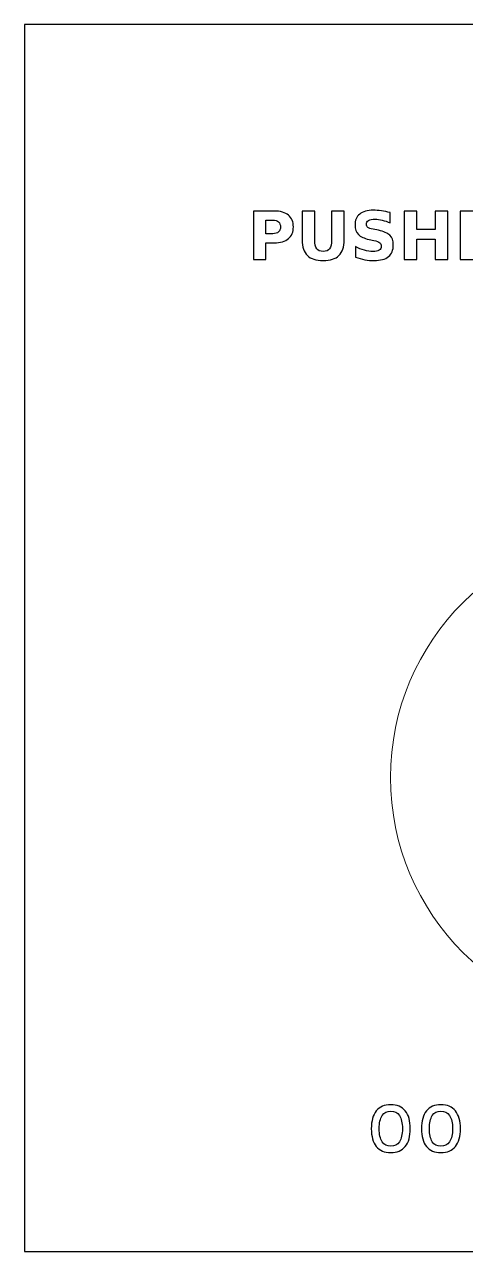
# Model space of a CAD drawing. Header units: centimetres. Extents: x -11.8 to -9.2, y -16.15 to -13.55.
# Drawn here: x -11.8 to -10.866, y -16.15 to -13.55 of the extents above; entities that cross this region are included whole.
import ezdxf

# ---------------------------------------------------------------- set-up
doc = ezdxf.new("R2010")
doc.units = ezdxf.units.CM
doc.header["$MEASUREMENT"] = 0
doc.layers.add('Layer 1', color=7, linetype='Continuous')

msp = doc.modelspace()

# ---------------------------------------------------------------- linework, layer by layer
at = {"layer": 'Layer 1', "color": 7}
msp.add_lwpolyline([(-11.8, -16.15), (-9.2, -16.15), (-9.2, -13.55), (-11.8, -13.55), (-11.8, -16.15)], close=True, dxfattribs=at)
at = {"layer": 'Layer 1', "color": 250, "lineweight": 20}
msp.add_ellipse((-10.50001, -15.14567), major_axis=(0, 0.525), ratio=1, dxfattribs=at)
at = {"layer": 'Layer 1', "color": 250}
for points, knots in [([(-11.31533, -13.94527), (-11.31533, -13.94527), (-11.27131, -13.94527), (-11.27131, -13.94527), (-11.27131, -13.94527), (-11.25821, -13.94527), (-11.24816, -13.94819), (-11.24115, -13.954), (-11.24115, -13.954), (-11.23415, -13.95981), (-11.23064, -13.96808), (-11.23064, -13.97883), (-11.23064, -13.97883), (-11.23064, -13.9896), (-11.23415, -13.9979), (-11.24115, -14.00371), (-11.24115, -14.00371), (-11.24816, -14.00952), (-11.25821, -14.01244), (-11.27131, -14.01244), (-11.27131, -14.01244), (-11.27131, -14.01244), (-11.2888, -14.01244), (-11.2888, -14.01244), (-11.2888, -14.01244), (-11.2888, -14.01244), (-11.2888, -14.04814), (-11.2888, -14.04814), (-11.2888, -14.04814), (-11.2888, -14.04814), (-11.31533, -14.04814), (-11.31533, -14.04814), (-11.31533, -14.04814), (-11.31533, -14.04814), (-11.31533, -13.94527), (-11.31533, -13.94527)], [0, 0, 0, 0, 0.1111111, 0.1111111, 0.1111111, 0.1111111, 0.2222222, 0.2222222, 0.2222222, 0.2222222, 0.3333333, 0.3333333, 0.3333333, 0.3333333, 0.4444444, 0.4444444, 0.4444444, 0.4444444, 0.5555556, 0.5555556, 0.5555556, 0.5555556, 0.6666667, 0.6666667, 0.6666667, 0.6666667, 0.7777778, 0.7777778, 0.7777778, 0.7777778, 0.8888889, 0.8888889, 0.8888889, 0.8888889, 1, 1, 1, 1]), ([(-11.21192, -13.94527), (-11.21192, -13.94527), (-11.18539, -13.94527), (-11.18539, -13.94527), (-11.18539, -13.94527), (-11.18539, -13.94527), (-11.18539, -14.00694), (-11.18539, -14.00694), (-11.18539, -14.00694), (-11.18539, -14.01543), (-11.18401, -14.02152), (-11.18123, -14.02516), (-11.18123, -14.02516), (-11.17845, -14.02881), (-11.17392, -14.03064), (-11.16761, -14.03064), (-11.16761, -14.03064), (-11.16126, -14.03064), (-11.1567, -14.02881), (-11.15393, -14.02516), (-11.15393, -14.02516), (-11.15115, -14.02152), (-11.14976, -14.01543), (-11.14976, -14.00694), (-11.14976, -14.00694), (-11.14976, -14.00694), (-11.14976, -13.94527), (-11.14976, -13.94527), (-11.14976, -13.94527), (-11.14976, -13.94527), (-11.12323, -13.94527), (-11.12323, -13.94527), (-11.12323, -13.94527), (-11.12323, -13.94527), (-11.12323, -14.00694), (-11.12323, -14.00694), (-11.12323, -14.00694), (-11.12323, -14.02149), (-11.12688, -14.03234), (-11.13419, -14.03946), (-11.13419, -14.03946), (-11.14148, -14.04659), (-11.15263, -14.05014), (-11.16761, -14.05014), (-11.16761, -14.05014), (-11.18255, -14.05014), (-11.19367, -14.04659), (-11.20096, -14.03946), (-11.20096, -14.03946), (-11.20828, -14.03234), (-11.21192, -14.02149), (-11.21192, -14.00694), (-11.21192, -14.00694), (-11.21192, -14.00694), (-11.21192, -13.94527), (-11.21192, -13.94527)], [0, 0, 0, 0, 0.0714286, 0.0714286, 0.0714286, 0.0714286, 0.1428571, 0.1428571, 0.1428571, 0.1428571, 0.2142857, 0.2142857, 0.2142857, 0.2142857, 0.2857143, 0.2857143, 0.2857143, 0.2857143, 0.3571429, 0.3571429, 0.3571429, 0.3571429, 0.4285714, 0.4285714, 0.4285714, 0.4285714, 0.5, 0.5, 0.5, 0.5, 0.5714286, 0.5714286, 0.5714286, 0.5714286, 0.6428571, 0.6428571, 0.6428571, 0.6428571, 0.7142857, 0.7142857, 0.7142857, 0.7142857, 0.7857143, 0.7857143, 0.7857143, 0.7857143, 0.8571429, 0.8571429, 0.8571429, 0.8571429, 0.9285714, 0.9285714, 0.9285714, 0.9285714, 1, 1, 1, 1]), ([(-11.02575, -13.94852), (-11.02575, -13.94852), (-11.02575, -13.97027), (-11.02575, -13.97027), (-11.02575, -13.97027), (-11.0314, -13.96775), (-11.03692, -13.96585), (-11.04228, -13.96456), (-11.04228, -13.96456), (-11.04767, -13.96326), (-11.05275, -13.96263), (-11.05752, -13.96263), (-11.05752, -13.96263), (-11.06385, -13.96263), (-11.06855, -13.9635), (-11.07159, -13.96524), (-11.07159, -13.96524), (-11.07462, -13.967), (-11.07613, -13.96971), (-11.07613, -13.97338), (-11.07613, -13.97338), (-11.07613, -13.97613), (-11.07512, -13.97829), (-11.07307, -13.97982), (-11.07307, -13.97982), (-11.07102, -13.98135), (-11.06731, -13.98269), (-11.06192, -13.98379), (-11.06192, -13.98379), (-11.06192, -13.98379), (-11.05063, -13.98605), (-11.05063, -13.98605), (-11.05063, -13.98605), (-11.03918, -13.98836), (-11.03107, -13.99184), (-11.02625, -13.99654), (-11.02625, -13.99654), (-11.02142, -14.00122), (-11.019, -14.00788), (-11.019, -14.01651), (-11.019, -14.01651), (-11.019, -14.02787), (-11.02236, -14.03631), (-11.02909, -14.04184), (-11.02909, -14.04184), (-11.03582, -14.04736), (-11.04609, -14.05014), (-11.05992, -14.05014), (-11.05992, -14.05014), (-11.06646, -14.05014), (-11.073, -14.04953), (-11.07956, -14.04828), (-11.07956, -14.04828), (-11.08612, -14.04703), (-11.09271, -14.0452), (-11.09927, -14.04278), (-11.09927, -14.04278), (-11.09927, -14.04278), (-11.09927, -14.02039), (-11.09927, -14.02039), (-11.09927, -14.02039), (-11.09271, -14.02387), (-11.08636, -14.0265), (-11.08022, -14.02827), (-11.08022, -14.02827), (-11.07408, -14.03003), (-11.06818, -14.03092), (-11.06249, -14.03092), (-11.06249, -14.03092), (-11.0567, -14.03092), (-11.05226, -14.02996), (-11.04918, -14.02803), (-11.04918, -14.02803), (-11.04609, -14.0261), (-11.04457, -14.02335), (-11.04457, -14.01975), (-11.04457, -14.01975), (-11.04457, -14.01655), (-11.0456, -14.01406), (-11.04769, -14.01232), (-11.04769, -14.01232), (-11.04979, -14.01058), (-11.05395, -14.00901), (-11.06021, -14.00764), (-11.06021, -14.00764), (-11.06021, -14.00764), (-11.07048, -14.00536), (-11.07048, -14.00536), (-11.07048, -14.00536), (-11.08076, -14.00315), (-11.08829, -13.99965), (-11.09304, -13.99482), (-11.09304, -13.99482), (-11.09779, -13.99), (-11.10016, -13.98349), (-11.10016, -13.97533), (-11.10016, -13.97533), (-11.10016, -13.96507), (-11.09685, -13.95719), (-11.09024, -13.95169), (-11.09024, -13.95169), (-11.08363, -13.94616), (-11.07413, -13.94341), (-11.06171, -13.94341), (-11.06171, -13.94341), (-11.05607, -13.94341), (-11.05026, -13.94384), (-11.04428, -13.94468), (-11.04428, -13.94468), (-11.03831, -13.94553), (-11.03213, -13.9468), (-11.02575, -13.94852)], [0, 0, 0, 0, 0.0357143, 0.0357143, 0.0357143, 0.0357143, 0.0714286, 0.0714286, 0.0714286, 0.0714286, 0.1071429, 0.1071429, 0.1071429, 0.1071429, 0.1428571, 0.1428571, 0.1428571, 0.1428571, 0.1785714, 0.1785714, 0.1785714, 0.1785714, 0.2142857, 0.2142857, 0.2142857, 0.2142857, 0.25, 0.25, 0.25, 0.25, 0.2857143, 0.2857143, 0.2857143, 0.2857143, 0.3214286, 0.3214286, 0.3214286, 0.3214286, 0.3571429, 0.3571429, 0.3571429, 0.3571429, 0.3928571, 0.3928571, 0.3928571, 0.3928571, 0.4285714, 0.4285714, 0.4285714, 0.4285714, 0.4642857, 0.4642857, 0.4642857, 0.4642857, 0.5, 0.5, 0.5, 0.5, 0.5357143, 0.5357143, 0.5357143, 0.5357143, 0.5714286, 0.5714286, 0.5714286, 0.5714286, 0.6071429, 0.6071429, 0.6071429, 0.6071429, 0.6428571, 0.6428571, 0.6428571, 0.6428571, 0.6785714, 0.6785714, 0.6785714, 0.6785714, 0.7142857, 0.7142857, 0.7142857, 0.7142857, 0.75, 0.75, 0.75, 0.75, 0.7857143, 0.7857143, 0.7857143, 0.7857143, 0.8214286, 0.8214286, 0.8214286, 0.8214286, 0.8571429, 0.8571429, 0.8571429, 0.8571429, 0.8928571, 0.8928571, 0.8928571, 0.8928571, 0.9285714, 0.9285714, 0.9285714, 0.9285714, 0.9642857, 0.9642857, 0.9642857, 0.9642857, 1, 1, 1, 1]), ([(-10.99572, -13.94527), (-10.99572, -13.94527), (-10.96919, -13.94527), (-10.96919, -13.94527), (-10.96919, -13.94527), (-10.96919, -13.94527), (-10.96919, -13.98448), (-10.96919, -13.98448), (-10.96919, -13.98448), (-10.96919, -13.98448), (-10.93006, -13.98448), (-10.93006, -13.98448), (-10.93006, -13.98448), (-10.93006, -13.98448), (-10.93006, -13.94527), (-10.93006, -13.94527), (-10.93006, -13.94527), (-10.93006, -13.94527), (-10.90353, -13.94527), (-10.90353, -13.94527), (-10.90353, -13.94527), (-10.90353, -13.94527), (-10.90353, -14.04814), (-10.90353, -14.04814), (-10.90353, -14.04814), (-10.90353, -14.04814), (-10.93006, -14.04814), (-10.93006, -14.04814), (-10.93006, -14.04814), (-10.93006, -14.04814), (-10.93006, -14.00454), (-10.93006, -14.00454), (-10.93006, -14.00454), (-10.93006, -14.00454), (-10.96919, -14.00454), (-10.96919, -14.00454), (-10.96919, -14.00454), (-10.96919, -14.00454), (-10.96919, -14.04814), (-10.96919, -14.04814), (-10.96919, -14.04814), (-10.96919, -14.04814), (-10.99572, -14.04814), (-10.99572, -14.04814), (-10.99572, -14.04814), (-10.99572, -14.04814), (-10.99572, -13.94527), (-10.99572, -13.94527)], [0, 0, 0, 0, 0.0833333, 0.0833333, 0.0833333, 0.0833333, 0.1666667, 0.1666667, 0.1666667, 0.1666667, 0.25, 0.25, 0.25, 0.25, 0.3333333, 0.3333333, 0.3333333, 0.3333333, 0.4166667, 0.4166667, 0.4166667, 0.4166667, 0.5, 0.5, 0.5, 0.5, 0.5833333, 0.5833333, 0.5833333, 0.5833333, 0.6666667, 0.6666667, 0.6666667, 0.6666667, 0.75, 0.75, 0.75, 0.75, 0.8333333, 0.8333333, 0.8333333, 0.8333333, 0.9166667, 0.9166667, 0.9166667, 0.9166667, 1, 1, 1, 1]), ([(-10.81086, -13.99308), (-10.80517, -13.99473), (-10.80075, -13.99779), (-10.79762, -14.00226), (-10.79762, -14.00226), (-10.79449, -14.0067), (-10.79294, -14.01218), (-10.79294, -14.01865), (-10.79294, -14.01865), (-10.79294, -14.02857), (-10.79631, -14.03596), (-10.80301, -14.04083), (-10.80301, -14.04083), (-10.80971, -14.04569), (-10.81992, -14.04814), (-10.83361, -14.04814), (-10.83361, -14.04814), (-10.83361, -14.04814), (-10.87763, -14.04814), (-10.87763, -14.04814), (-10.87763, -14.04814), (-10.87763, -14.04814), (-10.87763, -13.94527), (-10.87763, -13.94527), (-10.87763, -13.94527), (-10.87763, -13.94527), (-10.83781, -13.94527), (-10.83781, -13.94527), (-10.83781, -13.94527), (-10.82352, -13.94527), (-10.81317, -13.94743), (-10.80677, -13.95174), (-10.80677, -13.95174), (-10.80035, -13.95607), (-10.79715, -13.96298), (-10.79715, -13.97248), (-10.79715, -13.97248), (-10.79715, -13.97749), (-10.79833, -13.98175), (-10.80066, -13.98528), (-10.80066, -13.98528), (-10.80301, -13.98878), (-10.80639, -13.99139), (-10.81086, -13.99308)], [0, 0, 0, 0, 0.0909091, 0.0909091, 0.0909091, 0.0909091, 0.1818182, 0.1818182, 0.1818182, 0.1818182, 0.2727273, 0.2727273, 0.2727273, 0.2727273, 0.3636364, 0.3636364, 0.3636364, 0.3636364, 0.4545455, 0.4545455, 0.4545455, 0.4545455, 0.5454545, 0.5454545, 0.5454545, 0.5454545, 0.6363636, 0.6363636, 0.6363636, 0.6363636, 0.7272727, 0.7272727, 0.7272727, 0.7272727, 0.8181818, 0.8181818, 0.8181818, 0.8181818, 0.9090909, 0.9090909, 0.9090909, 0.9090909, 1, 1, 1, 1]), ([(-11.2888, -13.96449), (-11.2888, -13.96449), (-11.2888, -13.99322), (-11.2888, -13.99322), (-11.2888, -13.99322), (-11.2888, -13.99322), (-11.27413, -13.99322), (-11.27413, -13.99322), (-11.27413, -13.99322), (-11.26898, -13.99322), (-11.265, -13.99198), (-11.2622, -13.98946), (-11.2622, -13.98946), (-11.2594, -13.98697), (-11.25799, -13.98342), (-11.25799, -13.97883), (-11.25799, -13.97883), (-11.25799, -13.97422), (-11.2594, -13.97069), (-11.2622, -13.9682), (-11.2622, -13.9682), (-11.265, -13.96573), (-11.26898, -13.96449), (-11.27413, -13.96449), (-11.27413, -13.96449), (-11.27413, -13.96449), (-11.2888, -13.96449), (-11.2888, -13.96449)], [0, 0, 0, 0, 0.1428571, 0.1428571, 0.1428571, 0.1428571, 0.2857143, 0.2857143, 0.2857143, 0.2857143, 0.4285714, 0.4285714, 0.4285714, 0.4285714, 0.5714286, 0.5714286, 0.5714286, 0.5714286, 0.7142857, 0.7142857, 0.7142857, 0.7142857, 0.8571429, 0.8571429, 0.8571429, 0.8571429, 1, 1, 1, 1]), ([(-11.02437, -15.83919), (-11.01099, -15.83919), (-11.00076, -15.84351), (-10.99367, -15.85219), (-10.99367, -15.85219), (-10.98659, -15.86086), (-10.98303, -15.87341), (-10.98303, -15.88982), (-10.98303, -15.88982), (-10.98303, -15.90631), (-10.98656, -15.91886), (-10.99362, -15.9275), (-10.99362, -15.9275), (-11.0007, -15.93615), (-11.01093, -15.94047), (-11.02437, -15.94047), (-11.02437, -15.94047), (-11.03777, -15.94047), (-11.04797, -15.93615), (-11.05506, -15.9275), (-11.05506, -15.9275), (-11.06211, -15.91886), (-11.06564, -15.90631), (-11.06564, -15.88982), (-11.06564, -15.88982), (-11.06564, -15.87341), (-11.06211, -15.86086), (-11.05506, -15.85219), (-11.05506, -15.85219), (-11.04797, -15.84351), (-11.03777, -15.83919), (-11.02437, -15.83919)], [0, 0, 0, 0, 0.125, 0.125, 0.125, 0.125, 0.25, 0.25, 0.25, 0.25, 0.375, 0.375, 0.375, 0.375, 0.5, 0.5, 0.5, 0.5, 0.625, 0.625, 0.625, 0.625, 0.75, 0.75, 0.75, 0.75, 0.875, 0.875, 0.875, 0.875, 1, 1, 1, 1]), ([(-11.02437, -15.85263), (-11.03242, -15.85263), (-11.03851, -15.85574), (-11.04265, -15.862), (-11.04265, -15.862), (-11.0468, -15.86827), (-11.04885, -15.87756), (-11.04885, -15.88982), (-11.04885, -15.88982), (-11.04885, -15.90205), (-11.0468, -15.91131), (-11.04265, -15.9176), (-11.04265, -15.9176), (-11.03851, -15.92389), (-11.03242, -15.92703), (-11.02437, -15.92703), (-11.02437, -15.92703), (-11.01628, -15.92703), (-11.01017, -15.92389), (-11.00602, -15.9176), (-11.00602, -15.9176), (-11.00188, -15.91131), (-10.99982, -15.90205), (-10.99982, -15.88982), (-10.99982, -15.88982), (-10.99982, -15.87756), (-11.00188, -15.86827), (-11.00602, -15.862), (-11.00602, -15.862), (-11.01017, -15.85574), (-11.01628, -15.85263), (-11.02437, -15.85263)], [0, 0, 0, 0, 0.125, 0.125, 0.125, 0.125, 0.25, 0.25, 0.25, 0.25, 0.375, 0.375, 0.375, 0.375, 0.5, 0.5, 0.5, 0.5, 0.625, 0.625, 0.625, 0.625, 0.75, 0.75, 0.75, 0.75, 0.875, 0.875, 0.875, 0.875, 1, 1, 1, 1]), ([(-10.91818, -15.83919), (-10.9048, -15.83919), (-10.89457, -15.84351), (-10.88748, -15.85219), (-10.88748, -15.85219), (-10.8804, -15.86086), (-10.87684, -15.87341), (-10.87684, -15.88982), (-10.87684, -15.88982), (-10.87684, -15.90631), (-10.88037, -15.91886), (-10.88743, -15.9275), (-10.88743, -15.9275), (-10.89451, -15.93615), (-10.90474, -15.94047), (-10.91818, -15.94047), (-10.91818, -15.94047), (-10.93158, -15.94047), (-10.94178, -15.93615), (-10.94887, -15.9275), (-10.94887, -15.9275), (-10.95592, -15.91886), (-10.95945, -15.90631), (-10.95945, -15.88982), (-10.95945, -15.88982), (-10.95945, -15.87341), (-10.95592, -15.86086), (-10.94887, -15.85219), (-10.94887, -15.85219), (-10.94178, -15.84351), (-10.93158, -15.83919), (-10.91818, -15.83919)], [0, 0, 0, 0, 0.125, 0.125, 0.125, 0.125, 0.25, 0.25, 0.25, 0.25, 0.375, 0.375, 0.375, 0.375, 0.5, 0.5, 0.5, 0.5, 0.625, 0.625, 0.625, 0.625, 0.75, 0.75, 0.75, 0.75, 0.875, 0.875, 0.875, 0.875, 1, 1, 1, 1]), ([(-10.91818, -15.85263), (-10.92623, -15.85263), (-10.93232, -15.85574), (-10.93646, -15.862), (-10.93646, -15.862), (-10.94061, -15.86827), (-10.94266, -15.87756), (-10.94266, -15.88982), (-10.94266, -15.88982), (-10.94266, -15.90205), (-10.94061, -15.91131), (-10.93646, -15.9176), (-10.93646, -15.9176), (-10.93232, -15.92389), (-10.92623, -15.92703), (-10.91818, -15.92703), (-10.91818, -15.92703), (-10.91009, -15.92703), (-10.90398, -15.92389), (-10.89983, -15.9176), (-10.89983, -15.9176), (-10.89569, -15.91131), (-10.89363, -15.90205), (-10.89363, -15.88982), (-10.89363, -15.88982), (-10.89363, -15.87756), (-10.89569, -15.86827), (-10.89983, -15.862), (-10.89983, -15.862), (-10.90398, -15.85574), (-10.91009, -15.85263), (-10.91818, -15.85263)], [0, 0, 0, 0, 0.125, 0.125, 0.125, 0.125, 0.25, 0.25, 0.25, 0.25, 0.375, 0.375, 0.375, 0.375, 0.5, 0.5, 0.5, 0.5, 0.625, 0.625, 0.625, 0.625, 0.75, 0.75, 0.75, 0.75, 0.875, 0.875, 0.875, 0.875, 1, 1, 1, 1])]:
    msp.add_open_spline(points, degree=3, knots=knots, dxfattribs=at)

doc.saveas('drawing.dxf')
